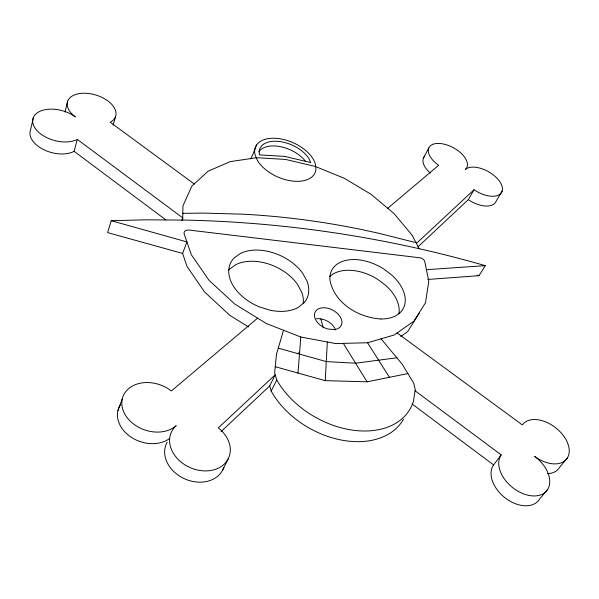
<?xml version="1.0" encoding="UTF-8"?>
<svg xmlns="http://www.w3.org/2000/svg" width="599" height="599" viewBox="0 0 599 599"><rect width="100%" height="100%" fill="white"/><g stroke="black" fill="none" stroke-linecap="round" stroke-linejoin="round"><path stroke-width="0.9" d="M182.717 220.013L182.942 205.876L191.86 186.132L208.153 171.164L230.316 161.603L256.672 157.709L285.528 159.424L315.239 166.432L344.208 178.255L370.946 194.233L394.045 213.566L412.164 235.295L419.143 248.757M407.897 373.574L367.082 381.818L325.257 380.657L327.331 342.007M297.988 373.057L300.81 337.005L266.173 323.438L234.696 303.993L209.096 280.399L191.351 254.77L184.2 233.992A5.93 3.834 20.5 0 1 189.037 230.053L419.914 257.795A4.163 2.493 29.4 0 1 424.758 261.561L428.787 281.275L425.5 302.75L413.902 321.169L394.262 334.961L367.569 342.755L335.597 343.564L300.81 337.005M33.402 117.486L30.646 129.616A25.892 15.477 15.3 0 0 43.51 149.57A25.892 15.477 15.3 0 0 74.141 151.33L165.886 219.915M64.977 112.088L67.724 101.051M74.141 151.33L77.293 139.395A26.131 15.409 15.5 0 1 41.204 134.311A26.131 15.409 15.5 0 1 39.264 111.631A26.131 15.409 15.5 0 1 75.369 116.895A25.158 14.518 16.8 0 1 73.228 95.458A25.158 14.518 16.8 0 1 107.595 100.737A25.158 14.518 16.8 0 1 110.209 122.248L194.233 183.953M113.069 125.296L115.644 116.333M283.522 330.236L276.491 354.234L274.634 373.005L276.775 379.968A78.529 54.105 29.5 0 0 351.239 429.932A78.529 54.105 29.5 0 0 413.422 401.345L415.234 389.649L413.662 383.068L402.191 364.185L381.046 338.824M427.843 279.448L478.983 275.675L485.28 265.649C387.927 237.661 287.018 222.311 185.742 220.103L145.377 219.826L111.242 220.702L107.58 232.599L182.605 253.422L186.955 266.285L204.461 291.84L229.769 315.321L248.54 326.949M181.856 220.35L182.755 217.879L77.293 139.395M117.958 410.547L122.308 398.762M182.605 253.422L186.918 241.899L111.242 220.702M256.574 144.973L252.209 155.92A32.189 18.876 23.5 0 0 250.771 158.892M222.701 469.945L228.241 458.744M221.061 431.572L269.647 385.988L275.203 374.869L218.283 427.866A31.403 24.477 23.9 0 1 223.981 464.367A31.403 24.477 23.9 0 1 181.168 462.158A31.403 24.477 23.9 0 1 176.211 425.694A31.185 23.84 19.7 0 1 133.36 423.852A31.185 23.84 19.7 0 1 128.463 388.773A31.185 23.84 19.7 0 1 171.359 390.967L257.607 318.151M403.516 419.203A77.765 54.224 29.6 0 1 339.468 439.673A77.765 54.224 29.6 0 1 271.182 391.072L276.775 379.968M423.508 157.934L428.802 147.946M418.057 246.766L468.306 199.624L474.064 189.741A21.601 11.486 29.4 0 0 500.382 193.874A21.601 11.486 29.4 0 0 491.712 173.725A21.601 11.486 29.4 0 0 465.333 169.465A21.392 11.336 28.2 0 0 456.835 149.84A21.392 11.336 28.2 0 0 430.486 145.714A21.392 11.336 28.2 0 0 438.67 165.287L387.74 208.287M502.149 191.141L496.257 200.875A21.437 11.561 29.4 0 1 468.306 199.624M419.3 313.135L407.664 331.629L400.813 336.488M547.651 489.443L539.489 499.229A28.692 19.116 39.3 0 1 505.706 498.308A28.692 19.116 39.3 0 1 493.591 464.914L501.213 454.888L415.062 390.765M567.358 457.973L559.294 467.714A27.666 17.813 38.3 0 1 547.501 473.682M297.995 353.657L299.627 352.137M416.387 243.441L474.064 189.741M396.852 357.783L355.596 363.219L326.283 361.594L278.28 348.124M426.413 269.67L485.28 265.649M182.822 213.334L203.046 213.094L243.029 214.18A1588.765 1098.252 83.2 0 1 359.49 229.103L378.433 233.191L415.983 242.655M477.186 275.188L478.983 275.675M275.255 366.715L325.257 380.657M397.122 332.954L522.373 424.938A27.928 17.76 38.1 0 1 554.854 427.124A27.928 17.76 38.1 0 1 567.096 458.37A27.928 17.76 38.1 0 1 534.72 456.445A28.977 19.078 39 0 1 547.426 489.78A28.977 19.078 39 0 1 513.395 488.192A28.977 19.078 39 0 1 501.213 454.888M412.142 404.026L493.591 464.914M367.569 342.755L389.44 377.303M343.332 343.369L367.082 381.818M269.647 385.988L271.182 391.072M320.877 318.945L323.288 327.93M228.361 270.396A41.713 27.816 24.3 0 1 229.612 269.026L235.984 264.556A41.713 27.816 24.3 0 1 297.448 284.285L301.641 292.072A41.713 27.816 24.3 0 1 303.206 303.648M329.63 276.656A40.178 25.802 28.4 0 1 377.729 279.366L385.756 285.431A40.178 25.802 28.4 0 1 398.927 313.854M316.354 318.765A14.533 9.779 27.6 0 1 319.694 318.72L323.213 319.402A14.533 9.779 27.6 0 1 332.58 325.152L334.609 327.878A14.533 9.779 27.6 0 1 335.612 330.012M223.756 467.415A31.058 24.469 23.8 0 1 184.679 478.841A31.058 24.469 23.8 0 1 167.196 442.197M169.315 438.745A30.849 23.833 19.5 0 1 130.417 436.708A30.849 23.833 19.5 0 1 120.406 404.804M430.344 173.066A21.227 11.411 28.2 0 1 424.773 156.077M258.82 151.809A27.689 16.121 23.6 0 1 280.542 146.68A27.689 16.121 23.6 0 1 305.385 161.131M304.247 302.577L298.197 307.437A42.102 27.734 24.4 0 1 269.775 310.147L259.105 306.785A42.102 27.734 24.4 0 1 234.336 257.727L240.738 253.295A42.102 27.734 24.4 0 1 302.712 273.316L306.973 281.118A42.102 27.734 24.4 0 1 304.247 302.577M334.609 329.615L327.601 328.978L324.029 327.578A14.668 9.749 27.6 0 1 314.715 317.395L314.438 314.61A14.668 9.749 27.6 0 1 323.52 307.759A14.668 9.749 27.6 0 1 338.293 314.325L340.352 317.066A14.668 9.749 27.6 0 1 334.609 329.615M284.712 156.406L259.449 154.871L259.21 150.978A27.794 16.083 23.6 0 1 280.527 141.641A27.794 16.083 23.6 0 1 308.874 158.503L310.776 162.576L284.712 156.406M380.897 318.975C358.636 317.717 334.175 303.199 329.929 279.98A40.537 25.705 28.4 0 1 383.48 268.816L391.589 274.919A40.537 25.705 28.4 0 1 380.897 318.975M257.48 160.532L255.069 154.856A32.451 18.779 23.6 0 1 279.591 138.698A32.451 18.779 23.6 0 1 315.336 163.894L315.943 169.188A32.451 18.779 23.6 0 1 291.121 180.868A32.451 18.779 23.6 0 1 257.48 160.532"/></g></svg>
